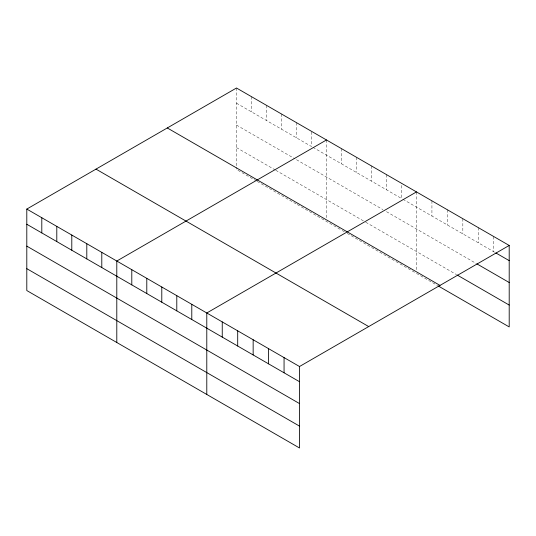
<?xml version="1.0" encoding="UTF-8"?>
<svg xmlns="http://www.w3.org/2000/svg" width="536" height="536" viewBox="0 0 536 536"><rect width="100%" height="100%" fill="white"/><g stroke="black" fill="none" stroke-linecap="round" stroke-linejoin="round"><path stroke-width="0.4" stroke-dasharray="2.68 2.01" d="M236.49 88.011L236.49 166.354M236.49 103.2L311.483 146.496L311.483 131.307M312.91 147.32L401.477 198.454L401.477 183.265M402.905 199.278L495.15 252.536M236.49 125.069L295.055 158.884M296.488 159.708L382.912 209.603M386.483 211.666L476.182 263.457M236.49 147.608L275.055 169.872M275.772 170.287L365.05 221.83M365.766 222.246L456.518 274.64M256.489 181.027L236.49 169.483L236.49 167.138M257.2 181.436L296.488 204.122M297.199 204.531L341.486 230.098M342.196 230.514L344.34 231.746M347.194 233.395L415.762 272.985M416.479 273.394L431.929 282.318M432.632 282.727L437.55 285.561M493.743 236.537L493.743 251.726M478.293 227.612L478.293 242.801M462.836 218.688L462.836 233.877M447.386 209.77L447.386 224.959M431.929 200.846L431.929 216.035M416.479 191.922L416.479 271.055M386.483 174.602L386.483 189.798M371.482 165.946L371.482 181.135M356.48 157.282L356.48 172.478M341.486 148.626L341.486 163.815M326.484 139.97L326.484 218.313M296.488 122.65L296.488 137.839M281.487 113.987L281.487 129.176M266.486 105.331L266.486 120.52M251.485 96.668L251.485 111.856"/><path stroke-width="0.8" d="M26.8 209.074L299.51 366.517L299.51 447.989L26.8 290.546L26.8 209.074L236.49 88.011L509.2 245.455L509.2 326.927L438.254 285.969M326.484 139.97L116.794 261.032L116.794 342.504M416.479 191.922L206.789 312.984L206.789 394.456M299.51 366.517L509.2 245.455M495.854 252.938L509.2 260.643M476.886 263.866L509.2 282.519M457.221 275.048L509.2 305.058M167.292 127.957L440.002 285.407M95.998 169.121L368.708 326.571M26.8 224.262L299.51 381.712M26.8 246.131L299.51 403.581M26.8 268.67L299.51 426.12M284.06 357.599L284.06 372.788M268.603 348.675L268.603 363.864M253.153 339.75L253.153 354.946M237.696 330.833L237.696 346.022M222.246 321.908L222.246 337.097M191.788 304.327L191.788 319.516M176.793 295.671L176.793 310.86M161.792 287.008L161.792 302.197M146.79 278.351L146.79 293.54M131.796 269.688L131.796 284.877M101.793 252.369L101.793 267.558M86.799 243.713L86.799 258.901M71.797 235.049L71.797 250.238M56.796 226.393L56.796 241.582M41.801 217.73L41.801 232.919"/></g></svg>
